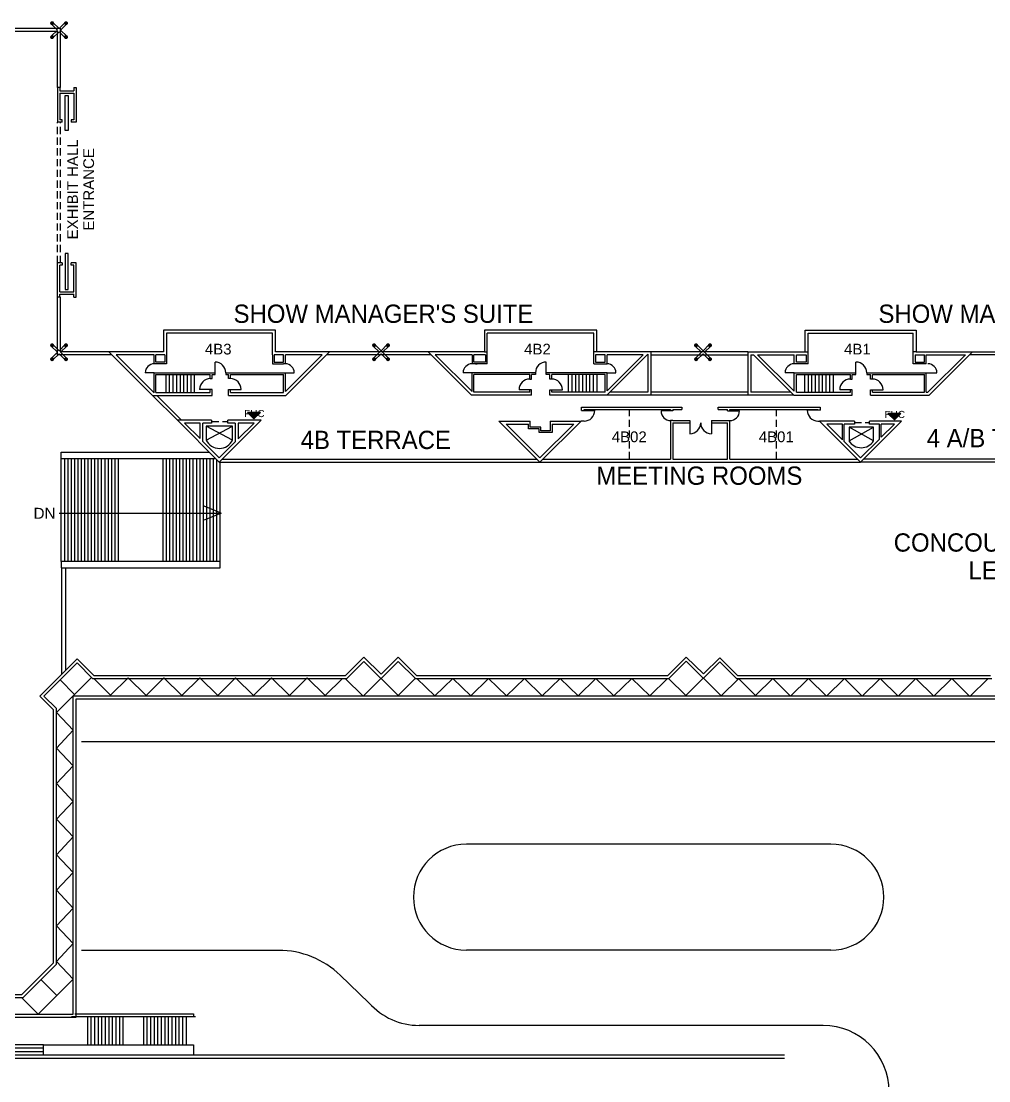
# Model space of a CAD drawing. Header units: inches. Extents: x 326 to 17310, y 169 to 12692.
# Drawn here: x 7360 to 10605, y 2791 to 6343 of the extents above; entities that cross this region are included whole.
import ezdxf
from ezdxf.enums import TextEntityAlignment as Align

# ---------------------------------------------------------------- set-up
doc = ezdxf.new("R2010")
doc.units = ezdxf.units.IN
doc.header["$LTSCALE"] = 96
doc.header["$MEASUREMENT"] = 0
doc.linetypes.add('HIDDEN', pattern=[0.375, 0.25, -0.125])
for name, color, linetype in [('BLDG_AIRWALLS', 4, 'HIDDEN'), ('BLDG_COLUMNS', 6, 'CONTINUOUS'), ('BLDG_DOORS', 5, 'CONTINUOUS'), ('BLDG_ELEVATOR', 3, 'CONTINUOUS'), ('BLDG_FHC', 1, 'CONTINUOUS'), ('BLDG_FIRE', 1, 'CONTINUOUS'), ('BLDG_GLASS', 4, 'CONTINUOUS'), ('BLDG_RAILING', 7, 'CONTINUOUS'), ('BLDG_STAIRS', 1, 'CONTINUOUS'), ('BLDG_STREET', 9, 'CONTINUOUS'), ('BLDG_TEXT', 5, 'CONTINUOUS'), ('BLDG_TRUSS', 1, 'CONTINUOUS'), ('BLDG_UTILITIES', 3, 'CONTINUOUS'), ('BLDG_WALLS', 2, 'CONTINUOUS')]:
    doc.layers.add(name, color=color, linetype=linetype)
doc.styles.add('ROMAND', font='Swis721 Lt BT Light.ttf')

# ---------------------------------------------------------------- blocks, each defined once
blk = doc.blocks.new('COL5X5')
at = {"layer": 'BLDG_COLUMNS'}
for p, q in [((-25.7, 21.4), (-5, 0.7)), ((-25.7, -20.1), (-5, 0.7)), ((-20.5, 26.6), (0.2, 5.8)), ((0.2, 5.8), (20.9, 26.6)), ((5.4, 0.7), (26.1, 21.4)), ((5.4, 0.7), (26.1, -20.1)), ((-25.7, -20.1), (-20.5, -25.2)), ((-20.5, -25.2), (0.2, -4.5)), ((0.2, -4.5), (20.9, -25.2))]:
    blk.add_line(p, q, dxfattribs=at)
at = {"layer": 'BLDG_COLUMNS', "const_width": 6.68}
for points in [[(-23.1, 27.3, 1), (-23.1, 20.6, 1)], [(26.8, 24, 1), (20.1, 24, 1)], [(-26.5, -22.6, 1), (-19.8, -22.6, 1)], [(23.5, -26, 1), (23.5, -19.3, 1)]]:
    blk.add_lwpolyline(points, format="xyb", close=True, dxfattribs=at)

msp = doc.modelspace()

# ---------------------------------------------------------------- linework, layer by layer
at = {"layer": 'BLDG_AIRWALLS'}
for points in [[(9399.9, 4875.2), (9399.9, 5041.1)], [(9893.2, 4875.2), (9893.2, 5041.1)]]:
    msp.add_lwpolyline(points, dxfattribs=at)
at = {"layer": 'BLDG_DOORS', "linetype": 'HIDDEN'}
for p, q in [((7998.6, 5000.9), (8052.6, 5000.9)), ((10154.4, 4997.8), (10205, 4997.8))]:
    msp.add_line(p, q, dxfattribs=at)
for points in [[(7481.8, 5533.2), (7481.8, 6004.8)], [(7491.8, 5533.2), (7491.8, 6004.8)]]:
    msp.add_lwpolyline(points, dxfattribs=at)
at = {"layer": 'BLDG_DOORS'}
for points in [[(8010.1, 5158.7), (8010.1, 5164.7), (8010.1, 5200.7)], [(9120.7, 5158.7), (9120.7, 5164.7), (9120.7, 5200.7)], [(10159.7, 5158.7), (10159.7, 5164.7), (10159.7, 5200.7)], [(7805.8, 5164.7), (7775.8, 5164.7)], [(8239.8, 5164.7), (8245.8, 5164.7), (8275.8, 5164.7)], [(8878, 5164.7), (8872, 5164.7), (8842, 5164.7)], [(9324.7, 5164.7), (9354.7, 5164.7)], [(9952, 5164.7), (9922, 5164.7)], [(10395.1, 5164.7), (10401.1, 5164.7), (10431.1, 5164.7)], [(8000, 5109.1), (7994, 5109.1), (7958, 5109.1)], [(8055.6, 5109.1), (8061.6, 5109.1), (8097.6, 5109.1)], [(9071.6, 5107.7), (9065.6, 5107.7), (9029.6, 5107.7)], [(9133.2, 5107.7), (9139.2, 5107.7), (9175.2, 5107.7)], [(10147.2, 5107.7), (10141.2, 5107.7), (10105.2, 5107.7)], [(10208.8, 5107.7), (10214.8, 5107.7), (10250.8, 5107.7)], [(9247.6, 5038.4), (9283.6, 5038.4)], [(9546, 5036.5), (9538, 5036.5), (9506, 5036.5)], [(9728.9, 5036.5), (9736.9, 5036.5), (9768.9, 5036.5)], [(10040.3, 5038.8), (10032.1, 5038.8), (9996.1, 5038.8)], [(9603, 5004.5), (9603, 4996.5), (9603, 4960.5)], [(9675, 5004.5), (9675, 4996.5), (9675, 4960.5)]]:
    msp.add_lwpolyline(points, dxfattribs=at)
for centre, radius, start, end in [((7805.8, 5164.7), 30, 90, 180), ((8010.1, 5164.7), 36, 0, 90), ((8245.8, 5164.7), 30, 0, 90), ((8872, 5164.7), 30, 90, 180), ((9120.7, 5164.7), 36, 90, 180), ((9324.7, 5164.7), 30, 0, 90), ((9952, 5164.7), 30, 90, 180), ((10159.7, 5164.7), 36, 0, 90), ((10401.1, 5164.7), 30, 0, 90), ((7994, 5109.1), 36, 90, 180), ((8061.6, 5109.1), 36, 0, 90), ((9065.6, 5107.7), 36, 90, 180), ((9139.2, 5107.7), 36, 0, 90), ((10141.2, 5107.7), 36, 90, 180), ((10214.8, 5107.7), 36, 0, 90), ((9247.6, 5038.4), 36, 270, 0), ((9538, 5036.5), 32, 180, 270), ((9736.9, 5036.5), 32, 270, 0), ((10032.1, 5038.8), 36, 180, 269.9736), ((9603, 4996.5), 36, 270, 0), ((9675, 4996.5), 36, 180, 270)]:
    msp.add_arc(centre, radius, start, end, dxfattribs=at)
at = {"layer": 'BLDG_ELEVATOR', "linetype": 'Continuous'}
for p, q in [((8068.9, 4985.8), (7980.5, 4985.8)), ((7980.5, 4985.8), (7980.5, 4939.1)), ((8068.9, 4939.1), (8068.9, 4985.8))]:
    msp.add_line(p, q, dxfattribs=at)
at = {"layer": 'BLDG_ELEVATOR'}
for p, q in [((7980.5, 4939.1), (8068.9, 4985.8)), ((10218.9, 4982.7), (10136.4, 4982.7)), ((10136.4, 4982.7), (10136.4, 4936)), ((10136.4, 4936), (10218.9, 4982.7)), ((10218.9, 4936), (10218.9, 4982.7))]:
    msp.add_line(p, q, dxfattribs=at)
for points in [[(8068.9, 4939.1), (7980.5, 4985.8)], [(10218.9, 4936), (10136.4, 4982.7)]]:
    msp.add_lwpolyline(points, dxfattribs=at)
at = {"layer": 'BLDG_ELEVATOR', "linetype": 'Continuous'}
msp.add_arc((8024.7, 4960.1), 48.9, 205.4133, 334.5872, dxfattribs=at)
at = {"layer": 'BLDG_ELEVATOR'}
msp.add_arc((10177.6, 4962), 48.8, 212.2132, 327.7868, dxfattribs=at)
at = {"layer": 'BLDG_FIRE'}
for p, q in [((8140.5, 5010.5), (8118.6, 5031.5)), ((8162.5, 5031.5), (8118.6, 5031.5)), ((8140.5, 5010.5), (8162.5, 5031.5)), ((10310.4, 5028.3), (10266.6, 5028.3)), ((10288.5, 5007.3), (10266.6, 5028.3)), ((10288.5, 5007.3), (10310.4, 5028.3))]:
    msp.add_line(p, q, dxfattribs=at)
for points in [[(8118.6, 5031.5), (8140.5, 5010.5), (8162.5, 5031.5)], [(8118.6, 5031.5), (8140.5, 5010.5), (8162.5, 5031.5), (8118.6, 5031.5)], [(10266.6, 5028.3), (10288.5, 5007.3), (10310.4, 5028.3), (10266.6, 5028.3)], [(10266.6, 5028.3), (10288.5, 5007.3), (10310.4, 5028.3)]]:
    msp.add_solid(points, dxfattribs=at)
at = {"layer": 'BLDG_GLASS', "linetype": 'Continuous'}
for points in [[(8734.3, 5225.2), (8383.4, 5225.2)], [(8724.3, 5235.2), (8393.4, 5235.2)], [(9797.5, 5235.2), (9472, 5235.2)], [(9472, 5225.2), (9797.5, 5225.2)], [(9797.5, 5089.4), (9471.8, 5089.4)], [(9797.5, 5099.4), (9472, 5099.4)]]:
    msp.add_lwpolyline(points, dxfattribs=at)
at = {"layer": 'BLDG_GLASS'}
for points in [[(10904.9, 5225.2), (10541, 5225.2)], [(10551, 5235.2), (10894.9, 5235.2)]]:
    msp.add_lwpolyline(points, dxfattribs=at)
at = {"layer": 'BLDG_RAILING'}
for p, q in [((7494.4, 4876.4), (7494.4, 4898.2)), ((7494.4, 4898.2), (7991.4, 4898.2)), ((8013.1, 4876.4), (7494.4, 4876.4)), ((7494.4, 4532.3), (7494.4, 4510.5)), ((8027.3, 4532.3), (7494.4, 4532.3)), ((8027.3, 4510.5), (8027.3, 4532.3)), ((7494.4, 4510.5), (8027.3, 4510.5)), ((7495.5, 4510.5), (7495.5, 4154.4)), ((7508.6, 4510.5), (7508.6, 4167.5))]:
    msp.add_line(p, q, dxfattribs=at)
for points in [[(7883.7, 5005.9), (7800.6, 5088.9)], [(7897.8, 5005.9), (7814.8, 5088.9)], [(11251.7, 4875.2), (10185.4, 4875.2)], [(11261.7, 4865.2), (10175.4, 4865.2)]]:
    msp.add_lwpolyline(points, dxfattribs=at)
at = {"layer": 'BLDG_RAILING', "linetype": 'Continuous'}
for points in [[(8034.3, 4875.2), (9089.9, 4875.2)], [(8024.3, 4865.2), (9099.9, 4865.2)]]:
    msp.add_lwpolyline(points, dxfattribs=at)
at = {"layer": 'BLDG_STAIRS'}
for p, q in [((7494.4, 4532.3), (7494.4, 4876.4)), ((7505.7, 4532.3), (7505.7, 4876.4)), ((7516.9, 4532.3), (7516.9, 4876.4)), ((7528.2, 4532.3), (7528.2, 4876.4)), ((7539.5, 4532.3), (7539.5, 4876.4)), ((7550.8, 4532.3), (7550.8, 4876.4)), ((7562, 4532.3), (7562, 4876.4)), ((7573.3, 4532.3), (7573.3, 4876.4)), ((7584.6, 4532.3), (7584.6, 4876.4)), ((7595.9, 4532.3), (7595.9, 4876.4)), ((7607.1, 4532.3), (7607.1, 4876.4)), ((7618.4, 4532.3), (7618.4, 4876.4)), ((7629.7, 4532.3), (7629.7, 4876.4)), ((7641, 4532.3), (7641, 4876.4)), ((7652.2, 4532.3), (7652.2, 4876.4)), ((7663.5, 4532.3), (7663.5, 4876.4)), ((7674.8, 4532.3), (7674.8, 4876.4)), ((7686.1, 4532.3), (7686.1, 4876.4)), ((7835.6, 4532.3), (7835.6, 4876.4)), ((7846.9, 4532.3), (7846.9, 4876.4)), ((7858.2, 4532.3), (7858.2, 4876.4)), ((7869.5, 4532.3), (7869.5, 4876.4)), ((7880.7, 4532.3), (7880.7, 4876.4)), ((7892, 4532.3), (7892, 4876.4)), ((7903.3, 4532.3), (7903.3, 4876.4)), ((7914.6, 4532.3), (7914.6, 4876.4)), ((7925.8, 4532.3), (7925.8, 4876.4)), ((7937.1, 4532.3), (7937.1, 4876.4)), ((7948.4, 4532.3), (7948.4, 4876.4)), ((7959.7, 4532.3), (7959.7, 4876.4)), ((7970.9, 4532.3), (7970.9, 4876.4)), ((7982.2, 4532.3), (7982.2, 4876.4)), ((7993.5, 4532.3), (7993.5, 4876.4)), ((8004.8, 4532.3), (8004.8, 4876.4)), ((8016, 4532.3), (8016, 4873.5)), ((8027.3, 4532.3), (8027.3, 4865.2)), ((7582.9, 2911.3), (7582.9, 3006.1)), ((7594.9, 2911.3), (7594.9, 3006.1)), ((7606.8, 2911.3), (7606.8, 3006.1)), ((7618.8, 2911.3), (7618.8, 3006.1)), ((7630.7, 2911.3), (7630.7, 3006.1)), ((7642.6, 2911.3), (7642.6, 3006.1)), ((7654.6, 2911.3), (7654.6, 3006.1)), ((7666.5, 2911.3), (7666.5, 3006.1)), ((7678.5, 2911.3), (7678.5, 3006.1)), ((7690.4, 2911.3), (7690.4, 3006.1)), ((7702.4, 2911.3), (7702.4, 3006.1)), ((7770.8, 2911.3), (7770.8, 3006.1)), ((7782.7, 2911.3), (7782.7, 3006.1)), ((7794.7, 2911.3), (7794.7, 3006.1)), ((7806.6, 2911.3), (7806.6, 3006.1)), ((7818.6, 2911.3), (7818.6, 3006.1)), ((7830.5, 2911.3), (7830.5, 3006.1)), ((7842.5, 2911.3), (7842.5, 3006.1)), ((7854.4, 2911.3), (7854.4, 3006.1)), ((7866.4, 2911.3), (7866.4, 3006.1)), ((7878.3, 2911.3), (7878.3, 3006.1)), ((7890.2, 2911.3), (7890.2, 3006.1)), ((7902.2, 2911.3), (7902.2, 3006.1)), ((7914.1, 2911.3), (7914.1, 3006.1))]:
    msp.add_line(p, q, dxfattribs=at)
for points in [[(7845.6, 5098.9), (7845.6, 5158.7)], [(7857.6, 5098.9), (7857.6, 5158.7)], [(7869.6, 5098.9), (7869.6, 5158.7)], [(7881.6, 5098.9), (7881.6, 5158.7)], [(7893.6, 5098.9), (7893.6, 5158.7)], [(7905.6, 5098.9), (7905.6, 5158.7)], [(7917.6, 5098.9), (7917.6, 5158.7)], [(7929.6, 5098.9), (7929.6, 5158.7)], [(7941.6, 5098.9), (7941.6, 5158.7)], [(9195.6, 5099.4), (9195.6, 5158.7)], [(9207.6, 5099.4), (9207.6, 5158.7)], [(9219.6, 5099.4), (9219.6, 5158.7)], [(9231.6, 5099.4), (9231.6, 5158.7)], [(9243.6, 5099.4), (9243.6, 5158.7)], [(9255.6, 5099.4), (9255.6, 5158.7)], [(9267.6, 5099.4), (9267.6, 5158.7)], [(9279.6, 5099.4), (9279.6, 5158.7)], [(9291.6, 5099.4), (9291.6, 5158.7)], [(9988, 5099.4), (9988, 5158.7)], [(10000, 5099.4), (10000, 5158.7)], [(10012, 5099.4), (10012, 5158.7)], [(10024, 5099.4), (10024, 5158.7)], [(10036, 5099.4), (10036, 5158.7)], [(10048, 5099.4), (10048, 5158.7)], [(10060, 5099.4), (10060, 5158.7)], [(10072, 5099.4), (10072, 5158.7)], [(10084, 5099.4), (10084, 5158.7)]]:
    msp.add_lwpolyline(points, dxfattribs=at)
at = {"layer": 'BLDG_STREET'}
for p, q in [((7561.6, 3928.2), (14118.9, 3928.2)), ((10075.6, 3584), (8853, 3584)), ((7561.6, 3228.3), (8222.9, 3228.3)), ((10075.6, 3229), (8853, 3229)), ((8430.1, 3144.7), (8526.4, 3052)), ((10049.5, 2976.5), (8694.9, 2976.5))]:
    msp.add_line(p, q, dxfattribs=at)
for centre, radius, start, end in [((8853, 3406.5), 177.5, 90, 270), ((10075.6, 3406.5), 177.5, 270, 90), ((8222.9, 2929.6), 298.6, 46.0732, 90), ((8694.9, 3202.3), 225.8, 221.7257, 270), ((10049.5, 2754.9), 221.5, 270, 90)]:
    msp.add_arc(centre, radius, start, end, dxfattribs=at)
at = {"layer": 'BLDG_TRUSS'}
for points in [[(8506.7, 4080.5), (8624.3, 4197)], [(8509.3, 4197), (8624.3, 4083.1)], [(9589.1, 4082.4), (9702.9, 4195.1)], [(9590.7, 4197.5), (9708, 4081.3)], [(7595.7, 4143.4), (7478.1, 4025.8)], [(7539.1, 4086), (7490.2, 4134.9)], [(7659.8, 4083.4), (7603.2, 4139.9)], [(7659.8, 4083.4), (7718.7, 4141.7)], [(7718.7, 4141.7), (7778.7, 4082.2)], [(7778.7, 4082.2), (7838.8, 4141.7)], [(7838.8, 4141.7), (7898.8, 4082.3)], [(7898.8, 4082.3), (7958.9, 4141.8)], [(7958.9, 4141.8), (8018.9, 4082.3)], [(8018.9, 4082.3), (8079, 4141.8)], [(8079, 4141.8), (8139.1, 4082.3)], [(8139.1, 4082.3), (8199.1, 4141.8)], [(8199.1, 4141.8), (8259.2, 4082.3)], [(8259.2, 4082.3), (8319.2, 4141.8)], [(8319.2, 4141.8), (8379.3, 4082.3)], [(8379.3, 4082.3), (8437.4, 4139.9)], [(8446.8, 4139.9), (8506.7, 4080.5)], [(8624.3, 4083.1), (8681.8, 4140.1)], [(8687.4, 4139.9), (8747.4, 4081), (8807.4, 4139.9), (8867.5, 4081), (8927.5, 4139.9), (8987.5, 4081), (9047.6, 4139.9), (9107.6, 4081), (9167.6, 4139.9), (9227.7, 4081), (9287.7, 4139.9), (9347.7, 4081), (9407.8, 4139.9), (9467.8, 4081), (9527.8, 4139.9)], [(9531.4, 4139.5), (9589.1, 4082.4)], [(9708, 4081.3), (9765.3, 4138)], [(9765.3, 4139.8), (9823, 4082.7)], [(9823, 4082.7), (9880.7, 4139.8)], [(9880.7, 4139.8), (9940.7, 4080.3)], [(9940.7, 4080.3), (10000.8, 4139.8)], [(10000.8, 4139.8), (10060.8, 4080.4)], [(10060.8, 4080.4), (10120.9, 4139.9)], [(10120.9, 4139.9), (10180.9, 4080.4)], [(10180.9, 4080.4), (10241, 4139.9)], [(10241, 4139.9), (10301, 4080.4)], [(10301, 4080.4), (10361.1, 4139.9)], [(10361.1, 4139.9), (10421.1, 4080.4)], [(10421.1, 4080.4), (10481.2, 4139.9)], [(10481.2, 4139.9), (10542.2, 4079.5)], [(10542.2, 4079.5), (10603.1, 4139.9)], [(7478.1, 4025.8), (7534.1, 3966.2), (7478.1, 3906.6), (7534.1, 3846.9), (7478.1, 3787.3), (7534.1, 3727.7), (7478.1, 3668.1), (7534.1, 3608.5), (7478.1, 3548.9), (7534.1, 3489.2), (7478.1, 3429.6), (7534.1, 3370), (7478.1, 3310.4), (7534.1, 3250.8), (7478.1, 3191.2), (7534.1, 3131.5)], [(7534.1, 3131.5), (7416.8, 3014.2), (7360.8, 3070.2)], [(7426.1, 3130), (7479.3, 3076.8)]]:
    msp.add_lwpolyline(points, dxfattribs=at)
at = {"layer": 'BLDG_UTILITIES'}
for p, q in [((7487.3, 4694.2), (8030.4, 4694.2)), ((8030.4, 4694.2), (7973, 4717.4)), ((8030.4, 4694.2), (7973, 4670.9))]:
    msp.add_line(p, q, dxfattribs=at)
at = {"layer": 'BLDG_WALLS'}
for p, q in [((7528.6, 3006.1), (7937.4, 3006.1)), ((7539.2, 3015.6), (7937.4, 3015.6)), ((7545.9, 3006.1), (7944.7, 3006.1)), ((7937.4, 3015.6), (7937.4, 3006.1)), ((7434.2, 2911.3), (6632.9, 2911.3)), ((7434.2, 2899.9), (6632.9, 2899.9)), ((7434.2, 2888.4), (6802.2, 2888.4)), ((7434.2, 2877), (7434.2, 2911.3)), ((7434.2, 2911.3), (7937.4, 2911.3)), ((7937.4, 2911.3), (7937.4, 2877)), ((7434.2, 2877), (6974.2, 2877)), ((9919.5, 2865.5), (7107, 2865.5)), ((9919.5, 2877), (7434.2, 2877))]:
    msp.add_line(p, q, dxfattribs=at)
at = {"layer": 'BLDG_WALLS', "linetype": 'Continuous'}
for points in [[(7304.6, 6320.4), (7491.8, 6320.4)], [(7304.6, 6310.4), (7481.8, 6310.4)], [(7481.8, 6121.1), (7481.8, 6310.4)], [(7491.8, 6121.1), (7491.8, 6320.4)], [(7481.8, 6121.1), (7481.8, 6004.8)], [(7491.8, 6121.1), (7481.8, 6121.1)], [(7489.8, 6121.1), (7489.8, 6110.3)], [(7544, 6121.1), (7544, 6004.8), (7527.7, 6004.8)], [(7536, 6121.1), (7536, 6110.3)], [(7536, 6121.1), (7544, 6121.1)], [(7489.8, 6110.3), (7536, 6110.3)], [(7489.8, 6102.3), (7489.8, 6012.8)], [(7489.8, 6102.3), (7536, 6102.3)], [(7517.3, 5976.9), (7507.2, 5976.9), (7507.2, 6094.4), (7517.3, 6094.4), (7517.3, 5976.9)], [(7536, 6102.3), (7536, 6012.8), (7527.7, 6012.8)], [(7497.7, 6004.8), (7481.8, 6004.8)], [(7497.7, 6012.8), (7489.8, 6012.8)], [(7497.7, 6004.8), (7497.7, 6012.8)], [(7527.7, 6012.8), (7527.7, 6004.8)], [(7517.3, 5564.1), (7507.2, 5564.1), (7507.2, 5444.4), (7517.3, 5444.4), (7517.3, 5564.1)], [(7481.8, 5417.7), (7481.8, 5533.2)], [(7497.7, 5533.2), (7481.8, 5533.2)], [(7489.8, 5436.5), (7489.8, 5525.2)], [(7497.7, 5525.2), (7489.8, 5525.2)], [(7497.7, 5533.2), (7497.7, 5525.2)], [(7544, 5417.7), (7544, 5533.2), (7527.7, 5533.2)], [(7527.7, 5525.2), (7527.7, 5533.2)], [(7536, 5436.5), (7536, 5525.2), (7527.7, 5525.2)], [(7489.8, 5436.5), (7536, 5436.5)], [(7481.8, 5225.2), (7481.8, 5417.7)], [(7491.8, 5417.7), (7481.8, 5417.7)], [(7489.8, 5417.7), (7481.8, 5417.7)], [(7489.8, 5428.5), (7536, 5428.5)], [(7489.8, 5417.7), (7489.8, 5428.5)], [(7491.8, 5235.2), (7491.8, 5417.7)], [(7536, 5417.7), (7536, 5428.5)], [(7536, 5417.7), (7544, 5417.7)], [(8393.4, 5235.2), (8212.4, 5235.2), (8212.4, 5308), (7837.5, 5308), (7837.5, 5235.2), (7654.3, 5235.2)], [(8202.4, 5225.2), (8202.4, 5298), (7847.5, 5298), (7847.5, 5225.2)], [(9472, 5235.2), (9290.4, 5235.2), (9290.4, 5307.8), (8913.3, 5307.8), (8913.3, 5235.2), (8724.3, 5235.2)], [(9280.4, 5297.8), (8923.3, 5297.8)], [(8923.3, 5235.2), (8923.3, 5297.8)], [(9280.4, 5235.2), (9280.4, 5297.8)], [(9797.5, 5235.2), (9989.1, 5235.2), (9989.1, 5307.8), (10362.1, 5307.8), (10362.1, 5235.2), (10551, 5235.2)], [(9999.1, 5297.8), (10352.1, 5297.8)], [(9999.1, 5235.2), (9999.1, 5297.8)], [(10352.1, 5235.2), (10352.1, 5297.8)], [(7664.3, 5225.2), (7481.8, 5225.2)], [(7654.3, 5235.2), (7491.8, 5235.2)], [(7800.6, 5088.9), (7654.3, 5235.2)], [(7805.8, 5225.2), (7678.5, 5225.2)], [(7805.8, 5097.9), (7678.5, 5225.2)], [(7847.5, 5225.2), (7847.5, 5194.5), (7805.8, 5194.5), (7805.8, 5225.2)], [(7841.5, 5225.2), (7811.8, 5225.2)], [(7841.5, 5225.2), (7841.5, 5200.5), (7811.8, 5200.5), (7811.8, 5225.2)], [(8202.4, 5225.2), (8202.4, 5194.7), (8239.8, 5194.7)], [(8239.8, 5225.2), (8208.4, 5225.2)], [(8208.4, 5225.2), (8208.4, 5200.7), (8239.8, 5200.7)], [(8239.8, 5200.7), (8239.8, 5225.2)], [(8369.3, 5225.2), (8245.8, 5225.2)], [(8369.3, 5225.2), (8245.8, 5101.7)], [(8245.8, 5194.7), (8245.8, 5225.2)], [(8393.4, 5235.2), (8247.1, 5088.9)], [(8724.3, 5235.2), (8870.2, 5089.4)], [(8748.5, 5225.2), (8872, 5101.7)], [(8872, 5225.2), (8748.5, 5225.2)], [(8872, 5225.2), (8872, 5194.7)], [(8917.3, 5225.2), (8878, 5225.2)], [(8917.3, 5225.2), (8917.3, 5200.7), (8878, 5200.7)], [(8878, 5200.7), (8878, 5225.2)], [(8913.3, 5235.2), (8923.3, 5235.2)], [(8923.3, 5194.7), (8923.3, 5235.2)], [(9290.4, 5235.2), (9280.4, 5235.2)], [(9280.4, 5194.5), (9280.4, 5235.2)], [(9280.4, 5194.5), (9324.7, 5194.5), (9324.7, 5225.2)], [(9318.7, 5225.2), (9286.4, 5225.2)], [(9286.4, 5225.2), (9286.4, 5200.5), (9318.7, 5200.5), (9318.7, 5225.2)], [(9324.1, 5089.4), (9462, 5227.3)], [(9445.8, 5225.2), (9324.7, 5225.2)], [(9324.7, 5104.2), (9445.8, 5225.2)], [(9462, 5227.3), (9462, 5099.4)], [(9472, 5235.2), (9472, 5089.4)], [(9797.5, 5235.2), (9797.5, 5089.4)], [(9807.5, 5224.8), (9815.9, 5224.8)], [(9807.5, 5224.8), (9807.5, 5099.4)], [(9951.3, 5089.4), (9815.9, 5224.8)], [(9829.6, 5225.2), (9952, 5225.2)], [(9952, 5102.8), (9829.6, 5225.2)], [(9952, 5194.5), (9952, 5225.2)], [(9960, 5225.2), (9993.1, 5225.2)], [(9993.1, 5225.2), (9993.1, 5200.5), (9960, 5200.5)], [(9960, 5200.5), (9960, 5225.2)], [(9989.1, 5235.2), (9999.1, 5235.2)], [(9999.1, 5194.5), (9999.1, 5235.2)], [(10362.1, 5235.2), (10352.1, 5235.2)], [(10352.1, 5194.7), (10352.1, 5235.2)], [(10358.1, 5225.2), (10358.1, 5200.7), (10389.2, 5200.7)], [(10358.1, 5225.2), (10389.2, 5225.2)], [(10389.2, 5200.7), (10389.2, 5225.2)], [(10395.2, 5194.7), (10395.2, 5225.2)], [(10395.2, 5225.2), (10526.9, 5225.2)], [(10526.9, 5225.2), (10400.9, 5099.2)], [(10551, 5235.2), (10405.2, 5089.4)], [(8245.8, 5194.7), (8239.8, 5194.7)], [(8923.3, 5194.7), (8872, 5194.7)], [(8883.2, 5194.7), (8889.2, 5194.7)], [(9999.1, 5194.5), (9950.6, 5194.5)], [(10395.2, 5194.7), (10352.1, 5194.7)], [(7805.8, 5097.9), (7805.8, 5164.7), (8010.1, 5164.7)], [(7811.8, 5098.9), (7811.8, 5158.7), (7994, 5158.7)], [(7994, 5145.1), (7994, 5158.7)], [(8000, 5158.7), (8010.1, 5158.7)], [(8000, 5145.1), (8000, 5158.7)], [(8046.1, 5164.7), (8046.1, 5158.7)], [(8046.1, 5164.7), (8239.8, 5164.7)], [(8046.1, 5158.7), (8055.6, 5158.7)], [(8055.6, 5145.1), (8055.6, 5158.7)], [(8061.6, 5158.7), (8239.8, 5158.7)], [(8061.6, 5145.1), (8061.6, 5158.7)], [(8239.8, 5098.9), (8239.8, 5158.7)], [(8245.8, 5101.7), (8245.8, 5164.7)], [(8872, 5101.7), (8872, 5164.7)], [(9084.7, 5164.7), (8878, 5164.7)], [(8878, 5099.4), (8878, 5158.7)], [(9065.6, 5158.7), (8878, 5158.7)], [(9065.6, 5143.7), (9065.6, 5158.7)], [(9071.6, 5143.7), (9071.6, 5158.7)], [(9084.7, 5158.7), (9071.6, 5158.7)], [(9084.7, 5164.7), (9084.7, 5158.7)], [(9324.7, 5104.2), (9324.7, 5164.7), (9120.7, 5164.7)], [(9133.2, 5158.7), (9120.7, 5158.7)], [(9133.2, 5143.7), (9133.2, 5158.7)], [(9318.7, 5099.4), (9318.7, 5158.7), (9139.2, 5158.7)], [(9139.2, 5143.7), (9139.2, 5158.7)], [(9950.6, 5164.7), (10159.7, 5164.7)], [(9952, 5102.8), (9952, 5164.7)], [(9960, 5099.4), (9960, 5158.7)], [(9960, 5158.7), (10141.2, 5158.7)], [(10141.2, 5143.7), (10141.2, 5158.7)], [(10147.2, 5158.7), (10159.7, 5158.7)], [(10147.2, 5143.7), (10147.2, 5158.7)], [(10195.7, 5164.7), (10195.7, 5158.7)], [(10195.7, 5164.7), (10395.1, 5164.7)], [(10195.7, 5158.7), (10208.8, 5158.7)], [(10208.8, 5143.7), (10208.8, 5158.7)], [(10214.8, 5158.7), (10389.1, 5158.7)], [(10214.8, 5143.7), (10214.8, 5158.7)], [(10389.1, 5099.4), (10389.1, 5158.7)], [(10395.1, 5099.2), (10395.1, 5164.7)], [(7994, 5145.1), (8000, 5145.1)], [(8061.6, 5145.1), (8055.6, 5145.1)], [(9065.6, 5143.7), (9071.6, 5143.7)], [(9139.2, 5143.7), (9133.2, 5143.7)], [(10141.2, 5143.7), (10147.2, 5143.7)], [(10214.8, 5143.7), (10208.8, 5143.7)], [(7800.6, 5088.9), (8000, 5088.9)], [(7811.8, 5098.9), (7994, 5098.9)], [(7994, 5098.9), (7994, 5109.1)], [(8000, 5088.9), (8000, 5109.1)], [(8055.6, 5088.9), (8055.6, 5109.1)], [(8055.6, 5088.9), (8247.1, 5088.9)], [(8061.6, 5098.9), (8061.6, 5109.1)], [(8061.6, 5098.9), (8239.8, 5098.9)], [(9071.6, 5089.4), (8870.2, 5089.4)], [(9065.6, 5099.4), (8878, 5099.4)], [(9065.6, 5099.4), (9065.6, 5107.7)], [(9071.6, 5089.4), (9071.6, 5107.7)], [(9133.2, 5089.4), (9133.2, 5107.7)], [(9324.1, 5089.4), (9133.2, 5089.4)], [(9139.2, 5099.4), (9139.2, 5107.7)], [(9318.7, 5099.4), (9139.2, 5099.4)], [(9472, 5089.4), (9324.1, 5089.4)], [(9462, 5099.4), (9334.1, 5099.4)], [(9951.3, 5089.4), (9797.5, 5089.4)], [(9941.3, 5099.4), (9807.5, 5099.4)], [(9951.3, 5089.4), (10147.2, 5089.4)], [(9960, 5099.4), (10141.2, 5099.4)], [(10141.2, 5099.4), (10141.2, 5107.7)], [(10147.2, 5089.4), (10147.2, 5107.7)], [(10208.8, 5089.4), (10208.8, 5107.7)], [(10208.8, 5089.4), (10405.2, 5089.4)], [(10214.8, 5099.4), (10214.8, 5107.7)], [(10214.8, 5099.4), (10389.1, 5099.4)], [(10395.1, 5099.2), (10400.9, 5099.2)], [(9239.6, 5038.4), (9239.6, 5049.1), (9576.1, 5049.1)], [(9576.1, 5049.1), (9576.1, 5041.1)], [(9698, 5041.1), (9698, 5049.1)], [(9698, 5049.1), (10040.1, 5049.1), (10040.1, 5038.8)], [(9239.6, 5038.4), (9247.6, 5038.4)], [(9247.6, 5038.4), (9247.6, 5041.1), (9538, 5041.1)], [(9538, 5041.1), (9538, 5036.5)], [(9546, 5041.1), (9576.1, 5041.1)], [(9546, 5041.1), (9546, 5036.5)], [(9698, 5041.1), (9728.9, 5041.1)], [(9728.9, 5036.5), (9728.9, 5041.1)], [(9736.9, 5041.1), (10032.1, 5041.1), (10032.1, 5038.8)], [(9736.9, 5036.5), (9736.9, 5041.1)], [(8024.3, 4865.2), (7883.7, 5005.9)], [(7998.6, 5005.9), (7883.7, 5005.9)], [(7959.6, 4944.1), (7907.8, 4995.9)], [(7959.6, 4995.9), (7907.8, 4995.9)], [(7959.6, 4944.1), (7959.6, 4995.9)], [(7969.6, 4934.1), (7969.6, 4995.9)], [(7998.6, 4995.9), (7969.6, 4995.9)], [(7998.6, 5005.9), (7998.6, 4995.9)], [(8165, 5005.9), (8024.3, 4865.2)], [(8052.6, 4995.9), (8052.6, 5005.9)], [(8165, 5005.9), (8052.6, 5005.9)], [(8077.9, 4995.9), (8052.6, 4995.9)], [(8077.9, 4995.9), (8077.9, 4932.9)], [(8087.9, 4995.9), (8087.9, 4942.9)], [(8140.9, 4995.9), (8087.9, 4942.9)], [(8140.9, 4995.9), (8087.9, 4995.9)], [(8962.4, 5002.8), (9067, 5002.8)], [(8962.4, 5002.8), (9099.9, 4865.2)], [(8986.5, 4992.8), (9061, 4992.8)], [(9099.9, 4879.4), (8986.5, 4992.8)], [(9097, 4976.3), (9061, 4976.3), (9061, 4992.8)], [(9103, 4982.3), (9067, 4982.3), (9067, 5002.8)], [(9140.6, 4992.8), (9140.6, 4964.5), (9097, 4964.5)], [(9097, 4964.5), (9097, 4976.3)], [(9099.9, 4865.2), (9237.5, 5002.8)], [(9099.9, 4879.4), (9213.3, 4992.8)], [(9103, 4970.5), (9103, 4982.3)], [(9134.6, 5002.8), (9237.5, 5002.8)], [(9134.6, 5002.8), (9134.6, 4970.5)], [(9140.6, 4992.8), (9213.3, 4992.8)], [(9247.6, 5002.4), (9237.5, 5002.4)], [(9546, 5004.5), (9538, 5004.5)], [(9538, 5004.5), (9538, 4875.2)], [(9546, 5004.5), (9603, 5004.5)], [(9546, 4996.5), (9546, 4875.2)], [(9546, 4996.5), (9603, 4996.5)], [(9675, 5004.5), (9728.9, 5004.5)], [(9675, 4996.5), (9728.9, 4996.5)], [(9728.9, 5004.5), (9736.9, 5004.5)], [(9728.9, 4875.2), (9728.9, 4996.5)], [(9736.9, 4875.2), (9736.9, 5004.5)], [(10032.1, 5002.8), (10037.9, 5002.8)], [(10175.4, 4865.2), (10037.9, 5002.8)], [(10154.4, 5002.8), (10037.9, 5002.8)], [(10114.6, 4940.2), (10062, 4992.8)], [(10114.6, 4992.8), (10062, 4992.8)], [(10114.6, 4940.2), (10114.6, 4992.8)], [(10154.4, 4992.8), (10120.6, 4992.8)], [(10120.6, 4934.2), (10120.6, 4992.8)], [(10154.4, 5002.8), (10154.4, 4992.8)], [(10313, 5002.8), (10175.4, 4865.2)], [(10313, 5002.8), (10205, 5002.8)], [(10205, 4992.8), (10205, 5002.8)], [(10238.5, 4992.8), (10205, 4992.8)], [(10238.5, 4942.4), (10238.5, 4992.8)], [(10244.5, 4948.4), (10244.5, 4992.8)], [(10288.9, 4992.8), (10244.5, 4992.8)], [(10244.5, 4948.4), (10288.9, 4992.8)], [(9134.6, 4970.5), (9103, 4970.5)], [(10175.4, 4879.4), (10238.5, 4942.4)], [(8024.3, 4879.4), (7969.6, 4934.1)], [(8077.9, 4932.9), (8024.3, 4879.4)], [(10175.4, 4879.4), (10120.6, 4934.2)], [(9109.9, 4875.2), (9538, 4875.2)], [(9546, 4875.2), (9728.9, 4875.2)], [(9736.9, 4875.2), (10165.4, 4875.2)], [(9099.9, 4865.2), (10175.4, 4865.2)], [(7421.8, 4080.7), (7547.2, 4206.1)], [(7603.4, 4149.9), (7547.2, 4206.1)], [(8447.5, 4149.9), (8509.3, 4211.1)], [(8451.6, 4139.9), (8509.3, 4197)], [(8509.3, 4211.1), (8566.8, 4154.1)], [(8566.8, 4154.1), (8624.3, 4211.1)], [(8624.3, 4211.1), (8686, 4149.9)], [(8624.3, 4197), (8681.9, 4139.9)], [(9528.5, 4149.9), (9590.7, 4211.5)], [(9532.6, 4139.9), (9590.7, 4197.5)], [(9590.7, 4211.5), (9648, 4154.8)], [(9648, 4154.8), (9702.9, 4209.2)], [(9702.9, 4209.2), (9762.7, 4149.9)], [(9702.9, 4195.1), (9758.6, 4139.9)], [(7436, 4080.7), (7547.2, 4192)], [(7599.3, 4139.9), (7547.2, 4192)], [(7599.3, 4139.9), (8451.6, 4139.9)], [(7603.4, 4149.9), (8447.5, 4149.9)], [(8681.9, 4139.9), (9532.6, 4139.9)], [(8686, 4149.9), (9528.5, 4149.9)], [(9758.6, 4139.9), (10615.1, 4139.9)], [(9762.7, 4149.9), (10611, 4149.9)], [(4189.6, 4091.1), (4189.6, 3014.2), (7534.1, 3014.2), (7534.1, 4081)], [(4179.6, 4081.1), (4179.6, 3004.2), (7544.1, 3004.2), (7544.1, 4071)], [(7468.1, 4034.5), (7421.8, 4080.7)], [(7478.1, 4038.6), (7436, 4080.7)], [(7534.1, 4081), (14025.7, 4081)], [(7544.1, 4071), (14035.7, 4071)], [(7468.1, 3186.1), (7468.1, 4034.5)], [(7478.1, 3182), (7478.1, 4038.6)], [(7362.2, 3080.2), (7468.1, 3186.1)], [(7366.3, 3070.2), (7478.1, 3182)], [(6510.4, 3070.2), (7366.3, 3070.2)], [(6514.4, 3080.2), (7362.2, 3080.2)]]:
    msp.add_lwpolyline(points, dxfattribs=at)

# ---------------------------------------------------------------- block references
at = {"layer": 'BLDG_COLUMNS'}
for p in [(7486.6, 6312.8), (7486.6, 5232.8), (8566.6, 5232.8), (9646.6, 5232.8)]:
    msp.add_blockref('COL5X5', p, dxfattribs=at)

# ---------------------------------------------------------------- texts
at = {"layer": 'BLDG_FHC', "style": 'ROMAND'}
for p in [(8107.5, 5016), (10255.4, 5012.9)]:
    msp.add_text('FHC', height=24, dxfattribs=at).set_placement(p)
at = {"layer": 'BLDG_TEXT', "style": 'ROMAND'}
for s, p in [('EXHIBIT HALL', (7550.1, 5779.5)), ('ENTRANCE', (7604.1, 5779.5))]:
    msp.add_text(s, height=36, rotation=90, dxfattribs=at).set_placement(p, align=Align.CENTER)
at = {"layer": 'BLDG_TEXT', "style": 'ROMAND', "width": 0.9375}
for s, height, p in [("SHOW MANAGER'S SUITE", 61.295, (8072.2, 5332)), ("SHOW MANAGER'S SUITE", 61.295, (10235.2, 5332)), ('4 A/B TERRACE', 61.295, (10397.2, 4915)), ('4B TERRACE', 61.29, (8297.2, 4909)), ('MEETING ROOMS', 61.295, (9288.7, 4789)), ('CONCOURSE BELOW', 61.295, (10286.4, 4565)), ('LEVEL 2', 61.29, (10537.1, 4471.7))]:
    msp.add_text(s, height=height, dxfattribs=at).set_placement(p)
at = {"layer": 'BLDG_TEXT', "style": 'ROMAND'}
for s, height, p in [('4B3', 36, (7975.9, 5226)), ('4B2', 36, (9046.7, 5226)), ('4B1', 36, (10119.8, 5226)), ('4B02', 36, (9340.6, 4932)), ('4B01', 36, (9833.7, 4932)), ('DN', 36.78, (7401.1, 4675.1))]:
    msp.add_text(s, height=height, dxfattribs=at).set_placement(p)

doc.saveas('drawing.dxf')
